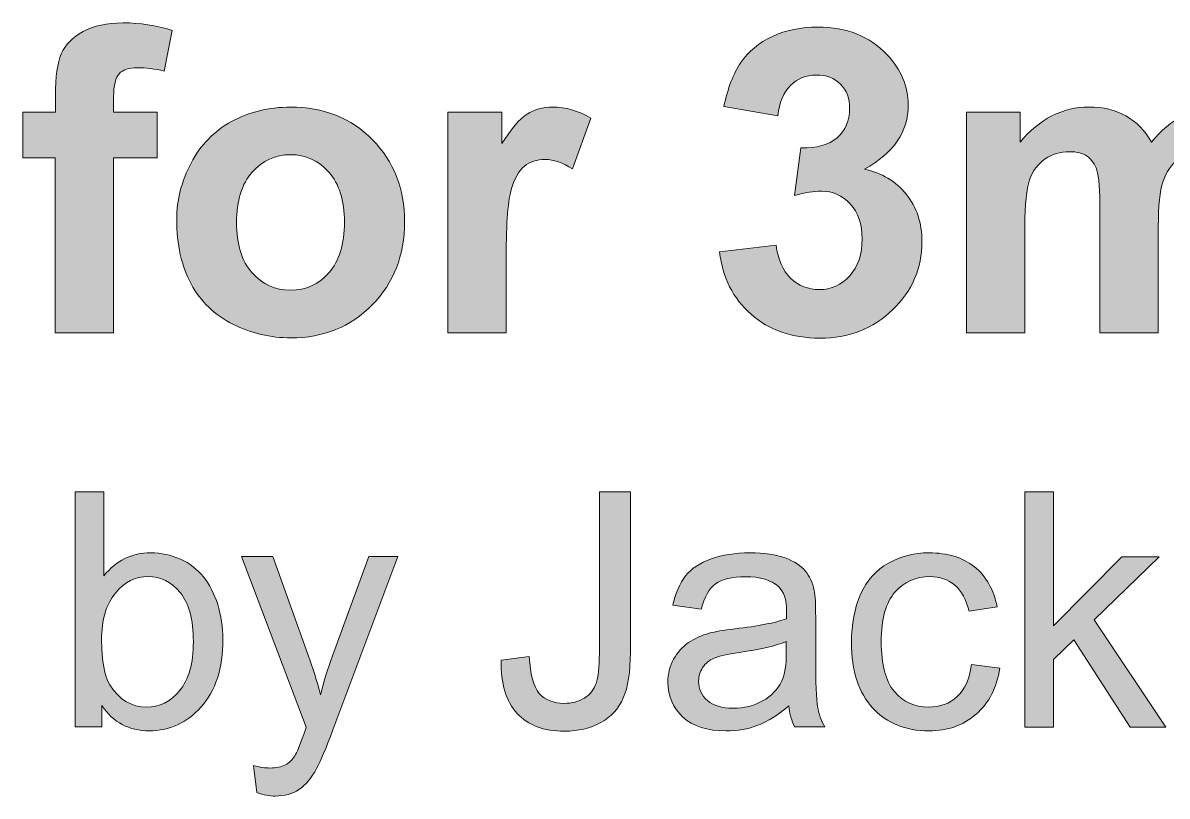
# Model space of a CAD drawing. Header units: inches. Extents: x 1117 to 1992, y -2324 to -585.
# Drawn here: x 1536.18 to 1560.56, y -1355.32 to -1338.84 of the extents above; entities that cross this region are included whole.
import ezdxf

# ---------------------------------------------------------------- set-up
doc = ezdxf.new("R2010")
doc.units = ezdxf.units.IN
doc.header["$MEASUREMENT"] = 0
doc.layers.add('Layer 1', color=7, linetype='Continuous')

# ---------------------------------------------------------------- blocks, each defined once
blk = doc.blocks.new('block 207')
at = {"layer": 'Layer 1', "true_color": 0x010101}
h = blk.add_hatch(color=18, dxfattribs=at)
h.dxf.hatch_style = 2
edge = h.paths.add_edge_path()
edge.add_spline(control_points=[(1536.18, -1340.744), (1536.18, -1340.744), (1536.871, -1340.744), (1536.871, -1340.744), (1536.871, -1340.744), (1536.871, -1340.39), (1536.871, -1340.39), (1536.871, -1339.994), (1536.913, -1339.699), (1536.996, -1339.503), (1537.08, -1339.308), (1537.236, -1339.149), (1537.461, -1339.026), (1537.687, -1338.904), (1537.972, -1338.842), (1538.318, -1338.842), (1538.672, -1338.842), (1539.019, -1338.896), (1539.359, -1339.002), (1539.359, -1339.002), (1539.19, -1339.87), (1539.19, -1339.87), (1538.992, -1339.823), (1538.801, -1339.799), (1538.619, -1339.799), (1538.438, -1339.799), (1538.31, -1339.841), (1538.23, -1339.925), (1538.152, -1340.009), (1538.112, -1340.171), (1538.112, -1340.41), (1538.112, -1340.41), (1538.112, -1340.742), (1538.112, -1340.742), (1538.112, -1340.742), (1539.043, -1340.742), (1539.043, -1340.742), (1539.043, -1340.742), (1539.043, -1341.72), (1539.043, -1341.72), (1539.043, -1341.72), (1538.112, -1341.72), (1538.112, -1341.72), (1538.112, -1341.72), (1538.112, -1345.446), (1538.112, -1345.446), (1538.112, -1345.446), (1536.869, -1345.446), (1536.869, -1345.446), (1536.869, -1345.446), (1536.869, -1341.721), (1536.869, -1341.721), (1536.869, -1341.721), (1536.178, -1341.721), (1536.178, -1341.721), (1536.178, -1341.721), (1536.18, -1340.744), (1536.18, -1340.744), (1536.18, -1340.744), (1536.18, -1340.744), (1536.18, -1340.744)], knot_values=[0, 0, 0, 0, 1, 1, 1, 2, 2, 2, 3, 3, 3, 4, 4, 4, 5, 5, 5, 6, 6, 6, 7, 7, 7, 8, 8, 8, 9, 9, 9, 10, 10, 10, 11, 11, 11, 12, 12, 12, 13, 13, 13, 14, 14, 14, 15, 15, 15, 16, 16, 16, 17, 17, 17, 18, 18, 18, 19, 19, 19, 20, 20, 20, 20], degree=3, periodic=1)
h = blk.add_hatch(color=18, dxfattribs=at)
h.dxf.hatch_style = 2
edge = h.paths.add_edge_path()
edge.add_spline(control_points=[(1551.027, -1343.725), (1551.027, -1343.725), (1552.231, -1343.578), (1552.231, -1343.578), (1552.269, -1343.885), (1552.373, -1344.12), (1552.541, -1344.283), (1552.709, -1344.445), (1552.913, -1344.526), (1553.152, -1344.526), (1553.409, -1344.526), (1553.625, -1344.429), (1553.801, -1344.234), (1553.976, -1344.039), (1554.065, -1343.776), (1554.065, -1343.445), (1554.065, -1343.132), (1553.981, -1342.884), (1553.812, -1342.702), (1553.643, -1342.519), (1553.438, -1342.428), (1553.196, -1342.428), (1553.037, -1342.428), (1552.846, -1342.459), (1552.625, -1342.522), (1552.625, -1342.522), (1552.762, -1341.508), (1552.762, -1341.508), (1553.099, -1341.516), (1553.356, -1341.442), (1553.533, -1341.289), (1553.71, -1341.134), (1553.799, -1340.928), (1553.799, -1340.671), (1553.799, -1340.452), (1553.734, -1340.278), (1553.604, -1340.148), (1553.473, -1340.019), (1553.303, -1339.954), (1553.086, -1339.954), (1552.873, -1339.954), (1552.691, -1340.027), (1552.541, -1340.175), (1552.39, -1340.322), (1552.299, -1340.538), (1552.266, -1340.821), (1552.266, -1340.821), (1551.119, -1340.627), (1551.119, -1340.627), (1551.2, -1340.234), (1551.32, -1339.92), (1551.48, -1339.685), (1551.641, -1339.451), (1551.865, -1339.266), (1552.154, -1339.132), (1552.441, -1338.997), (1552.764, -1338.931), (1553.121, -1338.931), (1553.731, -1338.931), (1554.222, -1339.125), (1554.592, -1339.515), (1554.896, -1339.834), (1555.048, -1340.194), (1555.048, -1340.595), (1555.048, -1341.165), (1554.736, -1341.619), (1554.114, -1341.959), (1554.485, -1342.04), (1554.783, -1342.217), (1555.006, -1342.495), (1555.229, -1342.773), (1555.34, -1343.107), (1555.34, -1343.501), (1555.34, -1344.071), (1555.132, -1344.557), (1554.715, -1344.958), (1554.299, -1345.361), (1553.781, -1345.561), (1553.161, -1345.561), (1552.573, -1345.561), (1552.086, -1345.392), (1551.699, -1345.053), (1551.312, -1344.713), (1551.089, -1344.271), (1551.027, -1343.725)], knot_values=[0, 0, 0, 0, 1, 1, 1, 2, 2, 2, 3, 3, 3, 4, 4, 4, 5, 5, 5, 6, 6, 6, 7, 7, 7, 8, 8, 8, 9, 9, 9, 10, 10, 10, 11, 11, 11, 12, 12, 12, 13, 13, 13, 14, 14, 14, 15, 15, 15, 16, 16, 16, 17, 17, 17, 18, 18, 18, 19, 19, 19, 20, 20, 20, 21, 21, 21, 22, 22, 22, 23, 23, 23, 24, 24, 24, 25, 25, 25, 26, 26, 26, 27, 27, 27, 28, 28, 28, 28], degree=3, periodic=1)
h = blk.add_hatch(color=18, dxfattribs=at)
h.dxf.hatch_style = 2
edge = h.paths.add_edge_path()
edge.add_spline(control_points=[(1539.458, -1343.029), (1539.458, -1342.616), (1539.559, -1342.216), (1539.763, -1341.829), (1539.966, -1341.442), (1540.256, -1341.147), (1540.628, -1340.943), (1541.003, -1340.74), (1541.419, -1340.638), (1541.88, -1340.638), (1542.592, -1340.638), (1543.175, -1340.869), (1543.629, -1341.332), (1544.084, -1341.794), (1544.312, -1342.378), (1544.312, -1343.083), (1544.312, -1343.795), (1544.083, -1344.385), (1543.623, -1344.853), (1543.164, -1345.322), (1542.587, -1345.555), (1541.89, -1345.555), (1541.458, -1345.555), (1541.047, -1345.458), (1540.656, -1345.263), (1540.266, -1345.068), (1539.967, -1344.783), (1539.763, -1344.406), (1539.559, -1344.028), (1539.458, -1343.569), (1539.458, -1343.029)], knot_values=[0, 0, 0, 0, 1, 1, 1, 2, 2, 2, 3, 3, 3, 4, 4, 4, 5, 5, 5, 6, 6, 6, 7, 7, 7, 8, 8, 8, 9, 9, 9, 10, 10, 10, 10], degree=3, periodic=1)
edge = h.paths.add_edge_path()
edge.add_spline(control_points=[(1540.733, -1343.096), (1540.733, -1343.562), (1540.843, -1343.92), (1541.064, -1344.168), (1541.286, -1344.415), (1541.559, -1344.54), (1541.884, -1344.54), (1542.209, -1344.54), (1542.48, -1344.415), (1542.7, -1344.168), (1542.92, -1343.92), (1543.031, -1343.558), (1543.031, -1343.087), (1543.031, -1342.626), (1542.92, -1342.272), (1542.7, -1342.024), (1542.48, -1341.776), (1542.207, -1341.651), (1541.884, -1341.651), (1541.559, -1341.651), (1541.286, -1341.775), (1541.064, -1342.024), (1540.844, -1342.272), (1540.733, -1342.629), (1540.733, -1343.096)], knot_values=[0, 0, 0, 0, 1, 1, 1, 2, 2, 2, 3, 3, 3, 4, 4, 4, 5, 5, 5, 6, 6, 6, 7, 7, 7, 8, 8, 8, 8], degree=3, periodic=1)
h = blk.add_hatch(color=18, dxfattribs=at)
h.dxf.hatch_style = 2
edge = h.paths.add_edge_path()
edge.add_spline(control_points=[(1546.478, -1345.448), (1546.478, -1345.448), (1545.234, -1345.448), (1545.234, -1345.448), (1545.234, -1345.448), (1545.234, -1340.744), (1545.234, -1340.744), (1545.234, -1340.744), (1546.389, -1340.744), (1546.389, -1340.744), (1546.389, -1340.744), (1546.389, -1341.413), (1546.389, -1341.413), (1546.587, -1341.097), (1546.765, -1340.89), (1546.923, -1340.788), (1547.081, -1340.688), (1547.26, -1340.636), (1547.46, -1340.636), (1547.744, -1340.636), (1548.017, -1340.716), (1548.28, -1340.871), (1548.28, -1340.871), (1547.894, -1341.956), (1547.894, -1341.956), (1547.684, -1341.82), (1547.49, -1341.753), (1547.31, -1341.753), (1547.135, -1341.753), (1546.988, -1341.801), (1546.867, -1341.896), (1546.745, -1341.992), (1546.651, -1342.166), (1546.581, -1342.418), (1546.511, -1342.669), (1546.476, -1343.193), (1546.476, -1343.995), (1546.476, -1343.995), (1546.478, -1345.448), (1546.478, -1345.448), (1546.478, -1345.448), (1546.478, -1345.448), (1546.478, -1345.448)], knot_values=[0, 0, 0, 0, 1, 1, 1, 2, 2, 2, 3, 3, 3, 4, 4, 4, 5, 5, 5, 6, 6, 6, 7, 7, 7, 8, 8, 8, 9, 9, 9, 10, 10, 10, 11, 11, 11, 12, 12, 12, 13, 13, 13, 14, 14, 14, 14], degree=3, periodic=1)
h = blk.add_hatch(color=18, dxfattribs=at)
h.dxf.hatch_style = 2
edge = h.paths.add_edge_path()
edge.add_spline(control_points=[(1556.288, -1340.744), (1556.288, -1340.744), (1557.435, -1340.744), (1557.435, -1340.744), (1557.435, -1340.744), (1557.435, -1341.385), (1557.435, -1341.385), (1557.845, -1340.886), (1558.335, -1340.637), (1558.901, -1340.637), (1559.202, -1340.637), (1559.464, -1340.7), (1559.685, -1340.822), (1559.907, -1340.947), (1560.088, -1341.134), (1560.23, -1341.385), (1560.437, -1341.134), (1560.659, -1340.948), (1560.898, -1340.822), (1561.137, -1340.698), (1561.393, -1340.637), (1561.665, -1340.637), (1562.01, -1340.637), (1562.304, -1340.707), (1562.542, -1340.848), (1562.781, -1340.988), (1562.96, -1341.193), (1563.078, -1341.466), (1563.163, -1341.666), (1563.206, -1341.992), (1563.206, -1342.44), (1563.206, -1342.44), (1563.206, -1345.448), (1563.206, -1345.448), (1563.206, -1345.448), (1561.963, -1345.448), (1561.963, -1345.448), (1561.963, -1345.448), (1561.963, -1342.759), (1561.963, -1342.759), (1561.963, -1342.293), (1561.919, -1341.992), (1561.834, -1341.855), (1561.719, -1341.678), (1561.542, -1341.589), (1561.303, -1341.589), (1561.128, -1341.589), (1560.965, -1341.642), (1560.81, -1341.748), (1560.657, -1341.855), (1560.546, -1342.011), (1560.479, -1342.216), (1560.411, -1342.421), (1560.377, -1342.745), (1560.377, -1343.188), (1560.377, -1343.188), (1560.377, -1345.447), (1560.377, -1345.447), (1560.377, -1345.447), (1559.133, -1345.447), (1559.133, -1345.447), (1559.133, -1345.447), (1559.133, -1342.868), (1559.133, -1342.868), (1559.133, -1342.41), (1559.111, -1342.115), (1559.067, -1341.982), (1559.023, -1341.849), (1558.954, -1341.75), (1558.861, -1341.685), (1558.767, -1341.619), (1558.641, -1341.588), (1558.482, -1341.588), (1558.29, -1341.588), (1558.117, -1341.639), (1557.964, -1341.743), (1557.809, -1341.846), (1557.701, -1341.995), (1557.633, -1342.19), (1557.567, -1342.385), (1557.533, -1342.709), (1557.533, -1343.16), (1557.533, -1343.16), (1557.533, -1345.446), (1557.533, -1345.446), (1557.533, -1345.446), (1556.29, -1345.446), (1556.29, -1345.446), (1556.29, -1345.446), (1556.288, -1340.744), (1556.288, -1340.744), (1556.288, -1340.744), (1556.288, -1340.744), (1556.288, -1340.744)], knot_values=[0, 0, 0, 0, 1, 1, 1, 2, 2, 2, 3, 3, 3, 4, 4, 4, 5, 5, 5, 6, 6, 6, 7, 7, 7, 8, 8, 8, 9, 9, 9, 10, 10, 10, 11, 11, 11, 12, 12, 12, 13, 13, 13, 14, 14, 14, 15, 15, 15, 16, 16, 16, 17, 17, 17, 18, 18, 18, 19, 19, 19, 20, 20, 20, 21, 21, 21, 22, 22, 22, 23, 23, 23, 24, 24, 24, 25, 25, 25, 26, 26, 26, 27, 27, 27, 28, 28, 28, 29, 29, 29, 30, 30, 30, 31, 31, 31, 31], degree=3, periodic=1)
h = blk.add_hatch(color=18, dxfattribs=at)
h.dxf.hatch_style = 2
edge = h.paths.add_edge_path()
edge.add_spline(control_points=[(1537.862, -1353.847), (1537.862, -1353.847), (1537.291, -1353.847), (1537.291, -1353.847), (1537.291, -1353.847), (1537.291, -1348.837), (1537.291, -1348.837), (1537.291, -1348.837), (1537.906, -1348.837), (1537.906, -1348.837), (1537.906, -1348.837), (1537.906, -1350.624), (1537.906, -1350.624), (1538.166, -1350.298), (1538.498, -1350.136), (1538.901, -1350.136), (1539.125, -1350.136), (1539.335, -1350.18), (1539.535, -1350.271), (1539.734, -1350.361), (1539.898, -1350.486), (1540.027, -1350.65), (1540.156, -1350.813), (1540.257, -1351.009), (1540.33, -1351.239), (1540.403, -1351.468), (1540.44, -1351.716), (1540.44, -1351.978), (1540.44, -1352.6), (1540.286, -1353.081), (1539.978, -1353.42), (1539.67, -1353.76), (1539.301, -1353.929), (1538.87, -1353.929), (1538.442, -1353.929), (1538.106, -1353.751), (1537.862, -1353.392), (1537.862, -1353.392), (1537.862, -1353.847), (1537.862, -1353.847), (1537.862, -1353.847), (1537.862, -1353.847), (1537.862, -1353.847)], knot_values=[0, 0, 0, 0, 1, 1, 1, 2, 2, 2, 3, 3, 3, 4, 4, 4, 5, 5, 5, 6, 6, 6, 7, 7, 7, 8, 8, 8, 9, 9, 9, 10, 10, 10, 11, 11, 11, 12, 12, 12, 13, 13, 13, 14, 14, 14, 14], degree=3, periodic=1)
edge = h.paths.add_edge_path()
edge.add_spline(control_points=[(1537.856, -1352.005), (1537.856, -1352.439), (1537.915, -1352.755), (1538.034, -1352.948), (1538.228, -1353.265), (1538.489, -1353.424), (1538.82, -1353.424), (1539.09, -1353.424), (1539.321, -1353.307), (1539.518, -1353.074), (1539.714, -1352.841), (1539.812, -1352.493), (1539.812, -1352.029), (1539.812, -1351.555), (1539.717, -1351.206), (1539.53, -1350.98), (1539.342, -1350.754), (1539.114, -1350.641), (1538.847, -1350.641), (1538.578, -1350.641), (1538.346, -1350.758), (1538.15, -1350.992), (1537.953, -1351.226), (1537.856, -1351.563), (1537.856, -1352.005)], knot_values=[0, 0, 0, 0, 1, 1, 1, 2, 2, 2, 3, 3, 3, 4, 4, 4, 5, 5, 5, 6, 6, 6, 7, 7, 7, 8, 8, 8, 8], degree=3, periodic=1)
h = blk.add_hatch(color=18, dxfattribs=at)
h.dxf.hatch_style = 2
edge = h.paths.add_edge_path()
edge.add_spline(control_points=[(1546.373, -1352.426), (1546.373, -1352.426), (1546.971, -1352.344), (1546.971, -1352.344), (1546.987, -1352.727), (1547.059, -1352.989), (1547.185, -1353.131), (1547.312, -1353.272), (1547.489, -1353.344), (1547.715, -1353.344), (1547.882, -1353.344), (1548.025, -1353.306), (1548.147, -1353.23), (1548.268, -1353.153), (1548.35, -1353.05), (1548.396, -1352.918), (1548.442, -1352.787), (1548.464, -1352.578), (1548.464, -1352.291), (1548.464, -1352.291), (1548.464, -1348.839), (1548.464, -1348.839), (1548.464, -1348.839), (1549.127, -1348.839), (1549.127, -1348.839), (1549.127, -1348.839), (1549.127, -1352.255), (1549.127, -1352.255), (1549.127, -1352.675), (1549.076, -1352.998), (1548.975, -1353.229), (1548.874, -1353.459), (1548.713, -1353.634), (1548.493, -1353.755), (1548.273, -1353.876), (1548.016, -1353.936), (1547.72, -1353.936), (1547.28, -1353.936), (1546.944, -1353.811), (1546.71, -1353.558), (1546.476, -1353.301), (1546.364, -1352.925), (1546.373, -1352.426)], knot_values=[0, 0, 0, 0, 1, 1, 1, 2, 2, 2, 3, 3, 3, 4, 4, 4, 5, 5, 5, 6, 6, 6, 7, 7, 7, 8, 8, 8, 9, 9, 9, 10, 10, 10, 11, 11, 11, 12, 12, 12, 13, 13, 13, 14, 14, 14, 14], degree=3, periodic=1)
h = blk.add_hatch(color=18, dxfattribs=at)
h.dxf.hatch_style = 2
h.paths.add_polyline_path([(1557.529, -1353.847), (1557.529, -1348.837), (1558.144, -1348.837), (1558.144, -1351.695), (1559.6, -1350.218), (1560.397, -1350.218), (1559.009, -1351.565), (1560.537, -1353.848), (1559.778, -1353.848), (1558.578, -1351.992), (1558.145, -1352.409), (1558.145, -1353.848), (1557.529, -1353.848)])
h = blk.add_hatch(color=18, dxfattribs=at)
h.dxf.hatch_style = 2
edge = h.paths.add_edge_path()
edge.add_spline(control_points=[(1541.161, -1355.245), (1541.161, -1355.245), (1541.093, -1354.668), (1541.093, -1354.668), (1541.228, -1354.705), (1541.345, -1354.722), (1541.445, -1354.722), (1541.582, -1354.722), (1541.691, -1354.7), (1541.773, -1354.654), (1541.855, -1354.609), (1541.923, -1354.545), (1541.975, -1354.463), (1542.014, -1354.401), (1542.076, -1354.249), (1542.163, -1354.005), (1542.174, -1353.97), (1542.193, -1353.92), (1542.218, -1353.854), (1542.218, -1353.854), (1540.84, -1350.216), (1540.84, -1350.216), (1540.84, -1350.216), (1541.503, -1350.216), (1541.503, -1350.216), (1541.503, -1350.216), (1542.258, -1352.318), (1542.258, -1352.318), (1542.357, -1352.585), (1542.444, -1352.865), (1542.522, -1353.159), (1542.592, -1352.876), (1542.677, -1352.601), (1542.775, -1352.332), (1542.775, -1352.332), (1543.55, -1350.216), (1543.55, -1350.216), (1543.55, -1350.216), (1544.166, -1350.216), (1544.166, -1350.216), (1544.166, -1350.216), (1542.785, -1353.908), (1542.785, -1353.908), (1542.637, -1354.306), (1542.522, -1354.581), (1542.439, -1354.732), (1542.329, -1354.934), (1542.204, -1355.083), (1542.063, -1355.179), (1541.922, -1355.273), (1541.753, -1355.319), (1541.557, -1355.319), (1541.439, -1355.32), (1541.307, -1355.296), (1541.161, -1355.245)], knot_values=[0, 0, 0, 0, 1, 1, 1, 2, 2, 2, 3, 3, 3, 4, 4, 4, 5, 5, 5, 6, 6, 6, 7, 7, 7, 8, 8, 8, 9, 9, 9, 10, 10, 10, 11, 11, 11, 12, 12, 12, 13, 13, 13, 14, 14, 14, 15, 15, 15, 16, 16, 16, 17, 17, 17, 18, 18, 18, 18], degree=3, periodic=1)
h = blk.add_hatch(color=18, dxfattribs=at)
h.dxf.hatch_style = 2
edge = h.paths.add_edge_path()
edge.add_spline(control_points=[(1552.501, -1353.4), (1552.273, -1353.594), (1552.054, -1353.73), (1551.844, -1353.81), (1551.632, -1353.89), (1551.406, -1353.93), (1551.165, -1353.93), (1550.766, -1353.93), (1550.46, -1353.832), (1550.247, -1353.637), (1550.033, -1353.443), (1549.925, -1353.194), (1549.925, -1352.891), (1549.925, -1352.713), (1549.964, -1352.551), (1550.046, -1352.404), (1550.128, -1352.257), (1550.233, -1352.139), (1550.365, -1352.05), (1550.494, -1351.961), (1550.643, -1351.894), (1550.807, -1351.848), (1550.928, -1351.816), (1551.109, -1351.785), (1551.354, -1351.756), (1551.851, -1351.697), (1552.216, -1351.626), (1552.451, -1351.543), (1552.453, -1351.46), (1552.454, -1351.405), (1552.454, -1351.383), (1552.454, -1351.132), (1552.397, -1350.955), (1552.28, -1350.853), (1552.124, -1350.713), (1551.89, -1350.644), (1551.581, -1350.644), (1551.291, -1350.644), (1551.076, -1350.695), (1550.94, -1350.797), (1550.802, -1350.898), (1550.7, -1351.078), (1550.634, -1351.334), (1550.634, -1351.334), (1550.033, -1351.253), (1550.033, -1351.253), (1550.087, -1350.996), (1550.177, -1350.788), (1550.303, -1350.628), (1550.428, -1350.47), (1550.609, -1350.348), (1550.846, -1350.263), (1551.083, -1350.179), (1551.358, -1350.136), (1551.67, -1350.136), (1551.98, -1350.136), (1552.233, -1350.172), (1552.426, -1350.245), (1552.62, -1350.318), (1552.762, -1350.41), (1552.853, -1350.52), (1552.944, -1350.631), (1553.008, -1350.77), (1553.045, -1350.94), (1553.066, -1351.044), (1553.075, -1351.233), (1553.075, -1351.506), (1553.075, -1351.506), (1553.075, -1352.327), (1553.075, -1352.327), (1553.075, -1352.899), (1553.088, -1353.26), (1553.115, -1353.411), (1553.139, -1353.564), (1553.192, -1353.709), (1553.269, -1353.846), (1553.269, -1353.846), (1552.627, -1353.846), (1552.627, -1353.846), (1552.561, -1353.72), (1552.52, -1353.571), (1552.501, -1353.4)], knot_values=[0, 0, 0, 0, 1, 1, 1, 2, 2, 2, 3, 3, 3, 4, 4, 4, 5, 5, 5, 6, 6, 6, 7, 7, 7, 8, 8, 8, 9, 9, 9, 10, 10, 10, 11, 11, 11, 12, 12, 12, 13, 13, 13, 14, 14, 14, 15, 15, 15, 16, 16, 16, 17, 17, 17, 18, 18, 18, 19, 19, 19, 20, 20, 20, 21, 21, 21, 22, 22, 22, 23, 23, 23, 24, 24, 24, 25, 25, 25, 26, 26, 26, 27, 27, 27, 27], degree=3, periodic=1)
edge = h.paths.add_edge_path()
edge.add_spline(control_points=[(1552.45, -1352.025), (1552.227, -1352.117), (1551.892, -1352.195), (1551.445, -1352.258), (1551.192, -1352.295), (1551.013, -1352.336), (1550.908, -1352.381), (1550.803, -1352.427), (1550.723, -1352.493), (1550.666, -1352.581), (1550.609, -1352.669), (1550.581, -1352.766), (1550.581, -1352.873), (1550.581, -1353.037), (1550.644, -1353.174), (1550.766, -1353.284), (1550.891, -1353.393), (1551.072, -1353.448), (1551.311, -1353.448), (1551.549, -1353.448), (1551.76, -1353.396), (1551.944, -1353.292), (1552.129, -1353.189), (1552.264, -1353.048), (1552.35, -1352.867), (1552.417, -1352.728), (1552.449, -1352.522), (1552.449, -1352.253), (1552.449, -1352.253), (1552.449, -1352.025), (1552.449, -1352.025), (1552.449, -1352.025), (1552.45, -1352.025), (1552.45, -1352.025)], knot_values=[0, 0, 0, 0, 1, 1, 1, 2, 2, 2, 3, 3, 3, 4, 4, 4, 5, 5, 5, 6, 6, 6, 7, 7, 7, 8, 8, 8, 9, 9, 9, 10, 10, 10, 11, 11, 11, 11], degree=3, periodic=1)
h = blk.add_hatch(color=18, dxfattribs=at)
h.dxf.hatch_style = 2
edge = h.paths.add_edge_path()
edge.add_spline(control_points=[(1556.395, -1352.518), (1556.395, -1352.518), (1557, -1352.597), (1557, -1352.597), (1556.934, -1353.014), (1556.765, -1353.34), (1556.492, -1353.576), (1556.221, -1353.812), (1555.886, -1353.93), (1555.489, -1353.93), (1554.992, -1353.93), (1554.593, -1353.768), (1554.291, -1353.443), (1553.989, -1353.117), (1553.838, -1352.653), (1553.838, -1352.046), (1553.838, -1351.654), (1553.903, -1351.312), (1554.033, -1351.018), (1554.162, -1350.724), (1554.36, -1350.503), (1554.626, -1350.356), (1554.892, -1350.21), (1555.18, -1350.136), (1555.492, -1350.136), (1555.886, -1350.136), (1556.209, -1350.235), (1556.46, -1350.435), (1556.71, -1350.634), (1556.871, -1350.917), (1556.941, -1351.284), (1556.941, -1351.284), (1556.343, -1351.377), (1556.343, -1351.377), (1556.286, -1351.133), (1556.187, -1350.95), (1556.042, -1350.826), (1555.897, -1350.702), (1555.722, -1350.642), (1555.518, -1350.642), (1555.208, -1350.642), (1554.956, -1350.753), (1554.763, -1350.975), (1554.569, -1351.197), (1554.472, -1351.549), (1554.472, -1352.028), (1554.472, -1352.517), (1554.566, -1352.871), (1554.752, -1353.092), (1554.939, -1353.314), (1555.183, -1353.424), (1555.483, -1353.424), (1555.726, -1353.424), (1555.926, -1353.35), (1556.088, -1353.201), (1556.249, -1353.054), (1556.352, -1352.826), (1556.395, -1352.518)], knot_values=[0, 0, 0, 0, 1, 1, 1, 2, 2, 2, 3, 3, 3, 4, 4, 4, 5, 5, 5, 6, 6, 6, 7, 7, 7, 8, 8, 8, 9, 9, 9, 10, 10, 10, 11, 11, 11, 12, 12, 12, 13, 13, 13, 14, 14, 14, 15, 15, 15, 16, 16, 16, 17, 17, 17, 18, 18, 18, 19, 19, 19, 19], degree=3, periodic=1)
at = {"layer": 'Layer 1', "lineweight": 0}
blk.add_lwpolyline([(1557.529, -1353.847), (1557.529, -1348.837), (1558.144, -1348.837), (1558.144, -1351.695), (1559.6, -1350.218), (1560.397, -1350.218), (1559.009, -1351.565), (1560.537, -1353.848), (1559.778, -1353.848), (1558.578, -1351.992), (1558.145, -1352.409), (1558.145, -1353.848), (1557.529, -1353.848), (1557.529, -1353.847)], dxfattribs=at)
for points, knots in [([(1536.18, -1340.744), (1536.18, -1340.744), (1536.871, -1340.744), (1536.871, -1340.744), (1536.871, -1340.744), (1536.871, -1340.39), (1536.871, -1340.39), (1536.871, -1339.994), (1536.913, -1339.699), (1536.996, -1339.503), (1537.08, -1339.308), (1537.236, -1339.149), (1537.461, -1339.026), (1537.687, -1338.904), (1537.972, -1338.842), (1538.318, -1338.842), (1538.672, -1338.842), (1539.019, -1338.896), (1539.359, -1339.002), (1539.359, -1339.002), (1539.19, -1339.87), (1539.19, -1339.87), (1538.992, -1339.823), (1538.801, -1339.799), (1538.619, -1339.799), (1538.438, -1339.799), (1538.31, -1339.841), (1538.23, -1339.925), (1538.152, -1340.009), (1538.112, -1340.171), (1538.112, -1340.41), (1538.112, -1340.41), (1538.112, -1340.742), (1538.112, -1340.742), (1538.112, -1340.742), (1539.043, -1340.742), (1539.043, -1340.742), (1539.043, -1340.742), (1539.043, -1341.72), (1539.043, -1341.72), (1539.043, -1341.72), (1538.112, -1341.72), (1538.112, -1341.72), (1538.112, -1341.72), (1538.112, -1345.446), (1538.112, -1345.446), (1538.112, -1345.446), (1536.869, -1345.446), (1536.869, -1345.446), (1536.869, -1345.446), (1536.869, -1341.721), (1536.869, -1341.721), (1536.869, -1341.721), (1536.178, -1341.721), (1536.178, -1341.721), (1536.178, -1341.721), (1536.18, -1340.744), (1536.18, -1340.744), (1536.18, -1340.744), (1536.18, -1340.744), (1536.18, -1340.744)], [0, 0, 0, 0, 1, 1, 1, 2, 2, 2, 3, 3, 3, 4, 4, 4, 5, 5, 5, 6, 6, 6, 7, 7, 7, 8, 8, 8, 9, 9, 9, 10, 10, 10, 11, 11, 11, 12, 12, 12, 13, 13, 13, 14, 14, 14, 15, 15, 15, 16, 16, 16, 17, 17, 17, 18, 18, 18, 19, 19, 19, 20, 20, 20, 20]), ([(1551.027, -1343.725), (1551.027, -1343.725), (1552.231, -1343.578), (1552.231, -1343.578), (1552.269, -1343.885), (1552.373, -1344.12), (1552.541, -1344.283), (1552.709, -1344.445), (1552.913, -1344.526), (1553.152, -1344.526), (1553.409, -1344.526), (1553.625, -1344.429), (1553.801, -1344.234), (1553.976, -1344.039), (1554.065, -1343.776), (1554.065, -1343.445), (1554.065, -1343.132), (1553.981, -1342.884), (1553.812, -1342.702), (1553.643, -1342.519), (1553.438, -1342.428), (1553.196, -1342.428), (1553.037, -1342.428), (1552.846, -1342.459), (1552.625, -1342.522), (1552.625, -1342.522), (1552.762, -1341.508), (1552.762, -1341.508), (1553.099, -1341.516), (1553.356, -1341.442), (1553.533, -1341.289), (1553.71, -1341.134), (1553.799, -1340.928), (1553.799, -1340.671), (1553.799, -1340.452), (1553.734, -1340.278), (1553.604, -1340.148), (1553.473, -1340.019), (1553.303, -1339.954), (1553.086, -1339.954), (1552.873, -1339.954), (1552.691, -1340.027), (1552.541, -1340.175), (1552.39, -1340.322), (1552.299, -1340.538), (1552.266, -1340.821), (1552.266, -1340.821), (1551.119, -1340.627), (1551.119, -1340.627), (1551.2, -1340.234), (1551.32, -1339.92), (1551.48, -1339.685), (1551.641, -1339.451), (1551.865, -1339.266), (1552.154, -1339.132), (1552.441, -1338.997), (1552.764, -1338.931), (1553.121, -1338.931), (1553.731, -1338.931), (1554.222, -1339.125), (1554.592, -1339.515), (1554.896, -1339.834), (1555.048, -1340.194), (1555.048, -1340.595), (1555.048, -1341.165), (1554.736, -1341.619), (1554.114, -1341.959), (1554.485, -1342.04), (1554.783, -1342.217), (1555.006, -1342.495), (1555.229, -1342.773), (1555.34, -1343.107), (1555.34, -1343.501), (1555.34, -1344.071), (1555.132, -1344.557), (1554.715, -1344.958), (1554.299, -1345.361), (1553.781, -1345.561), (1553.161, -1345.561), (1552.573, -1345.561), (1552.086, -1345.392), (1551.699, -1345.053), (1551.312, -1344.713), (1551.089, -1344.271), (1551.027, -1343.725)], [0, 0, 0, 0, 1, 1, 1, 2, 2, 2, 3, 3, 3, 4, 4, 4, 5, 5, 5, 6, 6, 6, 7, 7, 7, 8, 8, 8, 9, 9, 9, 10, 10, 10, 11, 11, 11, 12, 12, 12, 13, 13, 13, 14, 14, 14, 15, 15, 15, 16, 16, 16, 17, 17, 17, 18, 18, 18, 19, 19, 19, 20, 20, 20, 21, 21, 21, 22, 22, 22, 23, 23, 23, 24, 24, 24, 25, 25, 25, 26, 26, 26, 27, 27, 27, 28, 28, 28, 28]), ([(1539.458, -1343.029), (1539.458, -1342.616), (1539.559, -1342.216), (1539.763, -1341.829), (1539.966, -1341.442), (1540.256, -1341.147), (1540.628, -1340.943), (1541.003, -1340.74), (1541.419, -1340.638), (1541.88, -1340.638), (1542.592, -1340.638), (1543.175, -1340.869), (1543.629, -1341.332), (1544.084, -1341.794), (1544.312, -1342.378), (1544.312, -1343.083), (1544.312, -1343.795), (1544.083, -1344.385), (1543.623, -1344.853), (1543.164, -1345.322), (1542.587, -1345.555), (1541.89, -1345.555), (1541.458, -1345.555), (1541.047, -1345.458), (1540.656, -1345.263), (1540.266, -1345.068), (1539.967, -1344.783), (1539.763, -1344.406), (1539.559, -1344.028), (1539.458, -1343.569), (1539.458, -1343.029)], [0, 0, 0, 0, 1, 1, 1, 2, 2, 2, 3, 3, 3, 4, 4, 4, 5, 5, 5, 6, 6, 6, 7, 7, 7, 8, 8, 8, 9, 9, 9, 10, 10, 10, 10]), ([(1546.478, -1345.448), (1546.478, -1345.448), (1545.234, -1345.448), (1545.234, -1345.448), (1545.234, -1345.448), (1545.234, -1340.744), (1545.234, -1340.744), (1545.234, -1340.744), (1546.389, -1340.744), (1546.389, -1340.744), (1546.389, -1340.744), (1546.389, -1341.413), (1546.389, -1341.413), (1546.587, -1341.097), (1546.765, -1340.89), (1546.923, -1340.788), (1547.081, -1340.688), (1547.26, -1340.636), (1547.46, -1340.636), (1547.744, -1340.636), (1548.017, -1340.716), (1548.28, -1340.871), (1548.28, -1340.871), (1547.894, -1341.956), (1547.894, -1341.956), (1547.684, -1341.82), (1547.49, -1341.753), (1547.31, -1341.753), (1547.135, -1341.753), (1546.988, -1341.801), (1546.867, -1341.896), (1546.745, -1341.992), (1546.651, -1342.166), (1546.581, -1342.418), (1546.511, -1342.669), (1546.476, -1343.193), (1546.476, -1343.995), (1546.476, -1343.995), (1546.478, -1345.448), (1546.478, -1345.448), (1546.478, -1345.448), (1546.478, -1345.448), (1546.478, -1345.448)], [0, 0, 0, 0, 1, 1, 1, 2, 2, 2, 3, 3, 3, 4, 4, 4, 5, 5, 5, 6, 6, 6, 7, 7, 7, 8, 8, 8, 9, 9, 9, 10, 10, 10, 11, 11, 11, 12, 12, 12, 13, 13, 13, 14, 14, 14, 14]), ([(1556.288, -1340.744), (1556.288, -1340.744), (1557.435, -1340.744), (1557.435, -1340.744), (1557.435, -1340.744), (1557.435, -1341.385), (1557.435, -1341.385), (1557.845, -1340.886), (1558.335, -1340.637), (1558.901, -1340.637), (1559.202, -1340.637), (1559.464, -1340.7), (1559.685, -1340.822), (1559.907, -1340.947), (1560.088, -1341.134), (1560.23, -1341.385), (1560.437, -1341.134), (1560.659, -1340.948), (1560.898, -1340.822), (1561.137, -1340.698), (1561.393, -1340.637), (1561.665, -1340.637), (1562.01, -1340.637), (1562.304, -1340.707), (1562.542, -1340.848), (1562.781, -1340.988), (1562.96, -1341.193), (1563.078, -1341.466), (1563.163, -1341.666), (1563.206, -1341.992), (1563.206, -1342.44), (1563.206, -1342.44), (1563.206, -1345.448), (1563.206, -1345.448), (1563.206, -1345.448), (1561.963, -1345.448), (1561.963, -1345.448), (1561.963, -1345.448), (1561.963, -1342.759), (1561.963, -1342.759), (1561.963, -1342.293), (1561.919, -1341.992), (1561.834, -1341.855), (1561.719, -1341.678), (1561.542, -1341.589), (1561.303, -1341.589), (1561.128, -1341.589), (1560.965, -1341.642), (1560.81, -1341.748), (1560.657, -1341.855), (1560.546, -1342.011), (1560.479, -1342.216), (1560.411, -1342.421), (1560.377, -1342.745), (1560.377, -1343.188), (1560.377, -1343.188), (1560.377, -1345.447), (1560.377, -1345.447), (1560.377, -1345.447), (1559.133, -1345.447), (1559.133, -1345.447), (1559.133, -1345.447), (1559.133, -1342.868), (1559.133, -1342.868), (1559.133, -1342.41), (1559.111, -1342.115), (1559.067, -1341.982), (1559.023, -1341.849), (1558.954, -1341.75), (1558.861, -1341.685), (1558.767, -1341.619), (1558.641, -1341.588), (1558.482, -1341.588), (1558.29, -1341.588), (1558.117, -1341.639), (1557.964, -1341.743), (1557.809, -1341.846), (1557.701, -1341.995), (1557.633, -1342.19), (1557.567, -1342.385), (1557.533, -1342.709), (1557.533, -1343.16), (1557.533, -1343.16), (1557.533, -1345.446), (1557.533, -1345.446), (1557.533, -1345.446), (1556.29, -1345.446), (1556.29, -1345.446), (1556.29, -1345.446), (1556.288, -1340.744), (1556.288, -1340.744), (1556.288, -1340.744), (1556.288, -1340.744), (1556.288, -1340.744)], [0, 0, 0, 0, 1, 1, 1, 2, 2, 2, 3, 3, 3, 4, 4, 4, 5, 5, 5, 6, 6, 6, 7, 7, 7, 8, 8, 8, 9, 9, 9, 10, 10, 10, 11, 11, 11, 12, 12, 12, 13, 13, 13, 14, 14, 14, 15, 15, 15, 16, 16, 16, 17, 17, 17, 18, 18, 18, 19, 19, 19, 20, 20, 20, 21, 21, 21, 22, 22, 22, 23, 23, 23, 24, 24, 24, 25, 25, 25, 26, 26, 26, 27, 27, 27, 28, 28, 28, 29, 29, 29, 30, 30, 30, 31, 31, 31, 31]), ([(1540.733, -1343.096), (1540.733, -1343.562), (1540.843, -1343.92), (1541.064, -1344.168), (1541.286, -1344.415), (1541.559, -1344.54), (1541.884, -1344.54), (1542.209, -1344.54), (1542.48, -1344.415), (1542.7, -1344.168), (1542.92, -1343.92), (1543.031, -1343.558), (1543.031, -1343.087), (1543.031, -1342.626), (1542.92, -1342.272), (1542.7, -1342.024), (1542.48, -1341.776), (1542.207, -1341.651), (1541.884, -1341.651), (1541.559, -1341.651), (1541.286, -1341.775), (1541.064, -1342.024), (1540.844, -1342.272), (1540.733, -1342.629), (1540.733, -1343.096)], [0, 0, 0, 0, 1, 1, 1, 2, 2, 2, 3, 3, 3, 4, 4, 4, 5, 5, 5, 6, 6, 6, 7, 7, 7, 8, 8, 8, 8]), ([(1537.862, -1353.847), (1537.862, -1353.847), (1537.291, -1353.847), (1537.291, -1353.847), (1537.291, -1353.847), (1537.291, -1348.837), (1537.291, -1348.837), (1537.291, -1348.837), (1537.906, -1348.837), (1537.906, -1348.837), (1537.906, -1348.837), (1537.906, -1350.624), (1537.906, -1350.624), (1538.166, -1350.298), (1538.498, -1350.136), (1538.901, -1350.136), (1539.125, -1350.136), (1539.335, -1350.18), (1539.535, -1350.271), (1539.734, -1350.361), (1539.898, -1350.486), (1540.027, -1350.65), (1540.156, -1350.813), (1540.257, -1351.009), (1540.33, -1351.239), (1540.403, -1351.468), (1540.44, -1351.716), (1540.44, -1351.978), (1540.44, -1352.6), (1540.286, -1353.081), (1539.978, -1353.42), (1539.67, -1353.76), (1539.301, -1353.929), (1538.87, -1353.929), (1538.442, -1353.929), (1538.106, -1353.751), (1537.862, -1353.392), (1537.862, -1353.392), (1537.862, -1353.847), (1537.862, -1353.847), (1537.862, -1353.847), (1537.862, -1353.847), (1537.862, -1353.847)], [0, 0, 0, 0, 1, 1, 1, 2, 2, 2, 3, 3, 3, 4, 4, 4, 5, 5, 5, 6, 6, 6, 7, 7, 7, 8, 8, 8, 9, 9, 9, 10, 10, 10, 11, 11, 11, 12, 12, 12, 13, 13, 13, 14, 14, 14, 14]), ([(1546.373, -1352.426), (1546.373, -1352.426), (1546.971, -1352.344), (1546.971, -1352.344), (1546.987, -1352.727), (1547.059, -1352.989), (1547.185, -1353.131), (1547.312, -1353.272), (1547.489, -1353.344), (1547.715, -1353.344), (1547.882, -1353.344), (1548.025, -1353.306), (1548.147, -1353.23), (1548.268, -1353.153), (1548.35, -1353.05), (1548.396, -1352.918), (1548.442, -1352.787), (1548.464, -1352.578), (1548.464, -1352.291), (1548.464, -1352.291), (1548.464, -1348.839), (1548.464, -1348.839), (1548.464, -1348.839), (1549.127, -1348.839), (1549.127, -1348.839), (1549.127, -1348.839), (1549.127, -1352.255), (1549.127, -1352.255), (1549.127, -1352.675), (1549.076, -1352.998), (1548.975, -1353.229), (1548.874, -1353.459), (1548.713, -1353.634), (1548.493, -1353.755), (1548.273, -1353.876), (1548.016, -1353.936), (1547.72, -1353.936), (1547.28, -1353.936), (1546.944, -1353.811), (1546.71, -1353.558), (1546.476, -1353.301), (1546.364, -1352.925), (1546.373, -1352.426)], [0, 0, 0, 0, 1, 1, 1, 2, 2, 2, 3, 3, 3, 4, 4, 4, 5, 5, 5, 6, 6, 6, 7, 7, 7, 8, 8, 8, 9, 9, 9, 10, 10, 10, 11, 11, 11, 12, 12, 12, 13, 13, 13, 14, 14, 14, 14]), ([(1541.161, -1355.245), (1541.161, -1355.245), (1541.093, -1354.668), (1541.093, -1354.668), (1541.228, -1354.705), (1541.345, -1354.722), (1541.445, -1354.722), (1541.582, -1354.722), (1541.691, -1354.7), (1541.773, -1354.654), (1541.855, -1354.609), (1541.923, -1354.545), (1541.975, -1354.463), (1542.014, -1354.401), (1542.076, -1354.249), (1542.163, -1354.005), (1542.174, -1353.97), (1542.193, -1353.92), (1542.218, -1353.854), (1542.218, -1353.854), (1540.84, -1350.216), (1540.84, -1350.216), (1540.84, -1350.216), (1541.503, -1350.216), (1541.503, -1350.216), (1541.503, -1350.216), (1542.258, -1352.318), (1542.258, -1352.318), (1542.357, -1352.585), (1542.444, -1352.865), (1542.522, -1353.159), (1542.592, -1352.876), (1542.677, -1352.601), (1542.775, -1352.332), (1542.775, -1352.332), (1543.55, -1350.216), (1543.55, -1350.216), (1543.55, -1350.216), (1544.166, -1350.216), (1544.166, -1350.216), (1544.166, -1350.216), (1542.785, -1353.908), (1542.785, -1353.908), (1542.637, -1354.306), (1542.522, -1354.581), (1542.439, -1354.732), (1542.329, -1354.934), (1542.204, -1355.083), (1542.063, -1355.179), (1541.922, -1355.273), (1541.753, -1355.319), (1541.557, -1355.319), (1541.439, -1355.32), (1541.307, -1355.296), (1541.161, -1355.245)], [0, 0, 0, 0, 1, 1, 1, 2, 2, 2, 3, 3, 3, 4, 4, 4, 5, 5, 5, 6, 6, 6, 7, 7, 7, 8, 8, 8, 9, 9, 9, 10, 10, 10, 11, 11, 11, 12, 12, 12, 13, 13, 13, 14, 14, 14, 15, 15, 15, 16, 16, 16, 17, 17, 17, 18, 18, 18, 18]), ([(1552.501, -1353.4), (1552.273, -1353.594), (1552.054, -1353.73), (1551.844, -1353.81), (1551.632, -1353.89), (1551.406, -1353.93), (1551.165, -1353.93), (1550.766, -1353.93), (1550.46, -1353.832), (1550.247, -1353.637), (1550.033, -1353.443), (1549.925, -1353.194), (1549.925, -1352.891), (1549.925, -1352.713), (1549.964, -1352.551), (1550.046, -1352.404), (1550.128, -1352.257), (1550.233, -1352.139), (1550.365, -1352.05), (1550.494, -1351.961), (1550.643, -1351.894), (1550.807, -1351.848), (1550.928, -1351.816), (1551.109, -1351.785), (1551.354, -1351.756), (1551.851, -1351.697), (1552.216, -1351.626), (1552.451, -1351.543), (1552.453, -1351.46), (1552.454, -1351.405), (1552.454, -1351.383), (1552.454, -1351.132), (1552.397, -1350.955), (1552.28, -1350.853), (1552.124, -1350.713), (1551.89, -1350.644), (1551.581, -1350.644), (1551.291, -1350.644), (1551.076, -1350.695), (1550.94, -1350.797), (1550.802, -1350.898), (1550.7, -1351.078), (1550.634, -1351.334), (1550.634, -1351.334), (1550.033, -1351.253), (1550.033, -1351.253), (1550.087, -1350.996), (1550.177, -1350.788), (1550.303, -1350.628), (1550.428, -1350.47), (1550.609, -1350.348), (1550.846, -1350.263), (1551.083, -1350.179), (1551.358, -1350.136), (1551.67, -1350.136), (1551.98, -1350.136), (1552.233, -1350.172), (1552.426, -1350.245), (1552.62, -1350.318), (1552.762, -1350.41), (1552.853, -1350.52), (1552.944, -1350.631), (1553.008, -1350.77), (1553.045, -1350.94), (1553.066, -1351.044), (1553.075, -1351.233), (1553.075, -1351.506), (1553.075, -1351.506), (1553.075, -1352.327), (1553.075, -1352.327), (1553.075, -1352.899), (1553.088, -1353.26), (1553.115, -1353.411), (1553.139, -1353.564), (1553.192, -1353.709), (1553.269, -1353.846), (1553.269, -1353.846), (1552.627, -1353.846), (1552.627, -1353.846), (1552.561, -1353.72), (1552.52, -1353.571), (1552.501, -1353.4)], [0, 0, 0, 0, 1, 1, 1, 2, 2, 2, 3, 3, 3, 4, 4, 4, 5, 5, 5, 6, 6, 6, 7, 7, 7, 8, 8, 8, 9, 9, 9, 10, 10, 10, 11, 11, 11, 12, 12, 12, 13, 13, 13, 14, 14, 14, 15, 15, 15, 16, 16, 16, 17, 17, 17, 18, 18, 18, 19, 19, 19, 20, 20, 20, 21, 21, 21, 22, 22, 22, 23, 23, 23, 24, 24, 24, 25, 25, 25, 26, 26, 26, 27, 27, 27, 27]), ([(1556.395, -1352.518), (1556.395, -1352.518), (1557, -1352.597), (1557, -1352.597), (1556.934, -1353.014), (1556.765, -1353.34), (1556.492, -1353.576), (1556.221, -1353.812), (1555.886, -1353.93), (1555.489, -1353.93), (1554.992, -1353.93), (1554.593, -1353.768), (1554.291, -1353.443), (1553.989, -1353.117), (1553.838, -1352.653), (1553.838, -1352.046), (1553.838, -1351.654), (1553.903, -1351.312), (1554.033, -1351.018), (1554.162, -1350.724), (1554.36, -1350.503), (1554.626, -1350.356), (1554.892, -1350.21), (1555.18, -1350.136), (1555.492, -1350.136), (1555.886, -1350.136), (1556.209, -1350.235), (1556.46, -1350.435), (1556.71, -1350.634), (1556.871, -1350.917), (1556.941, -1351.284), (1556.941, -1351.284), (1556.343, -1351.377), (1556.343, -1351.377), (1556.286, -1351.133), (1556.187, -1350.95), (1556.042, -1350.826), (1555.897, -1350.702), (1555.722, -1350.642), (1555.518, -1350.642), (1555.208, -1350.642), (1554.956, -1350.753), (1554.763, -1350.975), (1554.569, -1351.197), (1554.472, -1351.549), (1554.472, -1352.028), (1554.472, -1352.517), (1554.566, -1352.871), (1554.752, -1353.092), (1554.939, -1353.314), (1555.183, -1353.424), (1555.483, -1353.424), (1555.726, -1353.424), (1555.926, -1353.35), (1556.088, -1353.201), (1556.249, -1353.054), (1556.352, -1352.826), (1556.395, -1352.518)], [0, 0, 0, 0, 1, 1, 1, 2, 2, 2, 3, 3, 3, 4, 4, 4, 5, 5, 5, 6, 6, 6, 7, 7, 7, 8, 8, 8, 9, 9, 9, 10, 10, 10, 11, 11, 11, 12, 12, 12, 13, 13, 13, 14, 14, 14, 15, 15, 15, 16, 16, 16, 17, 17, 17, 18, 18, 18, 19, 19, 19, 19]), ([(1537.856, -1352.005), (1537.856, -1352.439), (1537.915, -1352.755), (1538.034, -1352.948), (1538.228, -1353.265), (1538.489, -1353.424), (1538.82, -1353.424), (1539.09, -1353.424), (1539.321, -1353.307), (1539.518, -1353.074), (1539.714, -1352.841), (1539.812, -1352.493), (1539.812, -1352.029), (1539.812, -1351.555), (1539.717, -1351.206), (1539.53, -1350.98), (1539.342, -1350.754), (1539.114, -1350.641), (1538.847, -1350.641), (1538.578, -1350.641), (1538.346, -1350.758), (1538.15, -1350.992), (1537.953, -1351.226), (1537.856, -1351.563), (1537.856, -1352.005)], [0, 0, 0, 0, 1, 1, 1, 2, 2, 2, 3, 3, 3, 4, 4, 4, 5, 5, 5, 6, 6, 6, 7, 7, 7, 8, 8, 8, 8]), ([(1552.45, -1352.025), (1552.227, -1352.117), (1551.892, -1352.195), (1551.445, -1352.258), (1551.192, -1352.295), (1551.013, -1352.336), (1550.908, -1352.381), (1550.803, -1352.427), (1550.723, -1352.493), (1550.666, -1352.581), (1550.609, -1352.669), (1550.581, -1352.766), (1550.581, -1352.873), (1550.581, -1353.037), (1550.644, -1353.174), (1550.766, -1353.284), (1550.891, -1353.393), (1551.072, -1353.448), (1551.311, -1353.448), (1551.549, -1353.448), (1551.76, -1353.396), (1551.944, -1353.292), (1552.129, -1353.189), (1552.264, -1353.048), (1552.35, -1352.867), (1552.417, -1352.728), (1552.449, -1352.522), (1552.449, -1352.253), (1552.449, -1352.253), (1552.449, -1352.025), (1552.449, -1352.025), (1552.449, -1352.025), (1552.45, -1352.025), (1552.45, -1352.025)], [0, 0, 0, 0, 1, 1, 1, 2, 2, 2, 3, 3, 3, 4, 4, 4, 5, 5, 5, 6, 6, 6, 7, 7, 7, 8, 8, 8, 9, 9, 9, 10, 10, 10, 11, 11, 11, 11])]:
    blk.add_open_spline(points, degree=3, knots=knots, dxfattribs=at)
blk = doc.blocks.new('block 205')
at = {"layer": 'Layer 1'}
blk.add_blockref('block 207', (0, 0), dxfattribs=at)

msp = doc.modelspace()

# ---------------------------------------------------------------- block references
at = {"layer": 'Layer 1'}
msp.add_blockref('block 205', (0, 0), dxfattribs=at)

doc.saveas('drawing.dxf')
